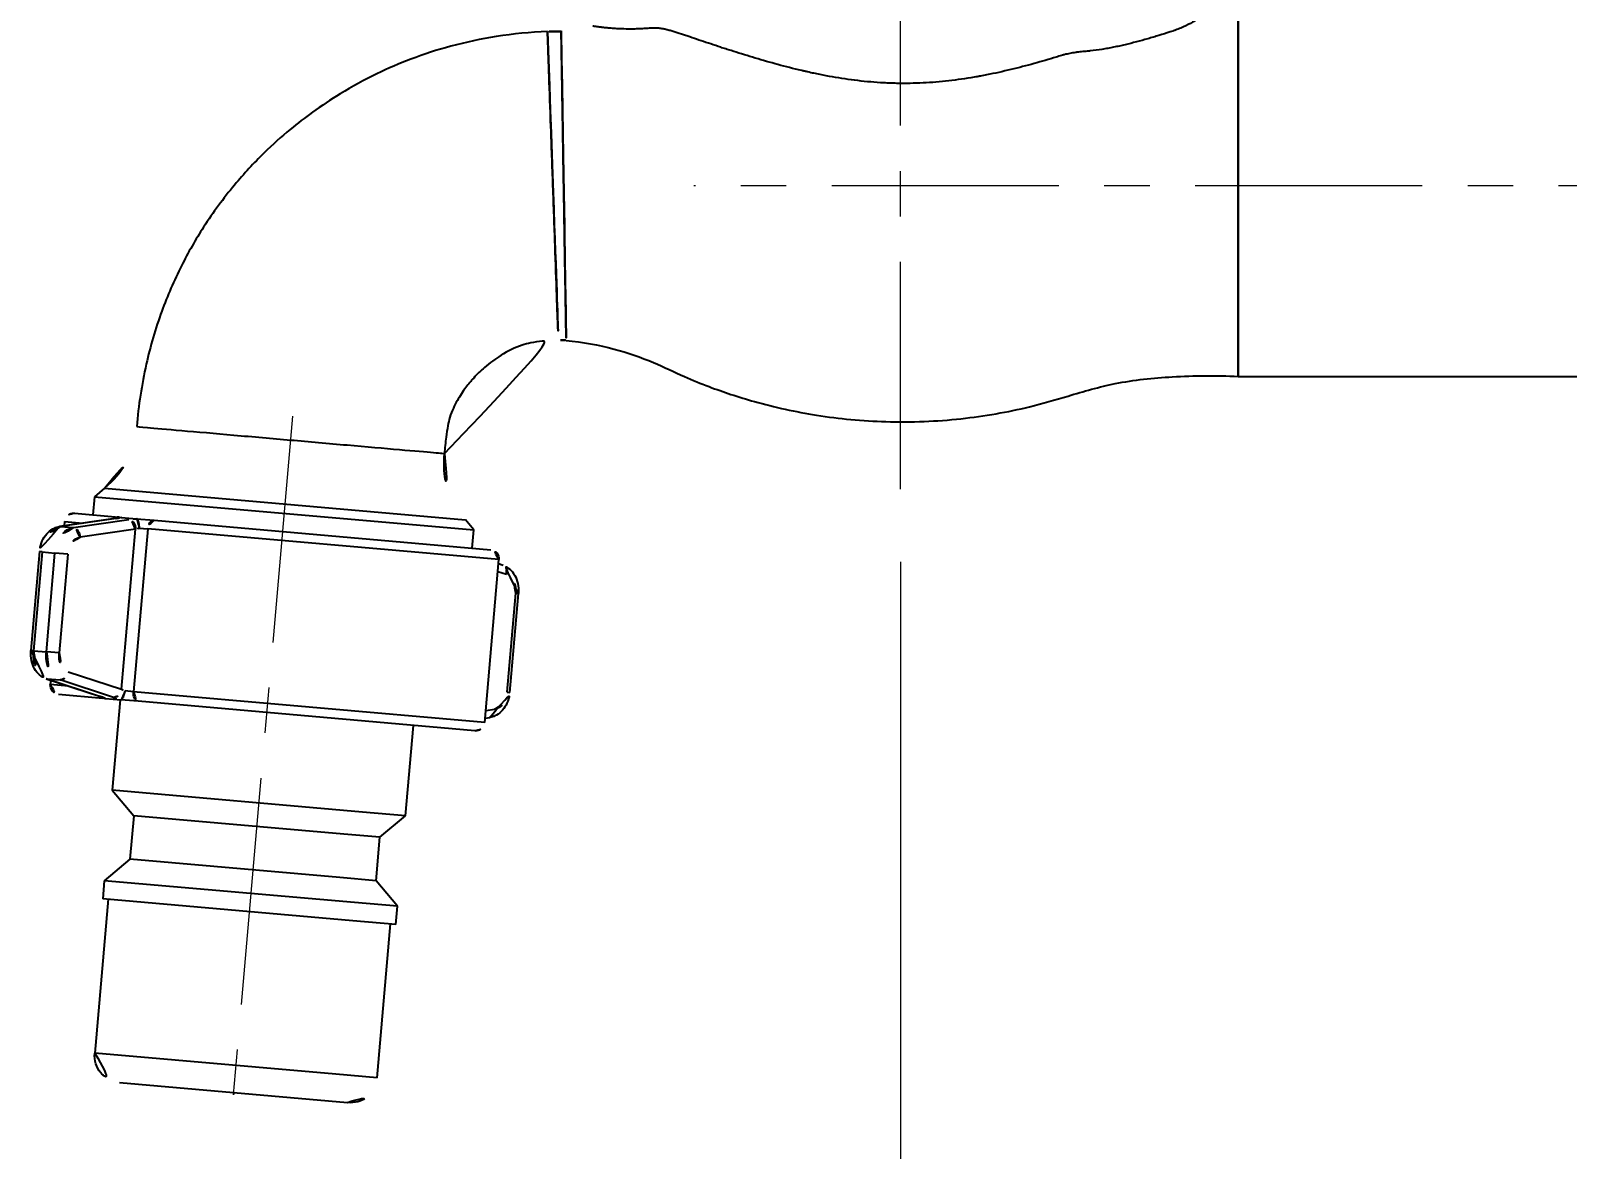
# Model space of a CAD drawing. Extents: x 16296677672 to 16296678106, y -37409616503 to -37409616185.
# Drawn here: x 16296677875.4 to 16296677960, y -37409616433.9 to -37409616372.3 of the extents above; entities that cross this region are included whole.
import ezdxf

# ---------------------------------------------------------------- set-up
doc = ezdxf.new("R2010")
doc.units = 0
doc.header["$LTSCALE"] = 10
doc.header["$MEASUREMENT"] = 0
doc.header["$PDMODE"] = 3
doc.header["$PDSIZE"] = -10
doc.linetypes.add('CENTER', pattern=[2, 1.25, -0.25, 0.25, -0.25])
doc.layers.get('0').update_dxf_attribs({"linetype": 'CONTINUOUS'})
doc.layers.get('DEFPOINTS').update_dxf_attribs({"linetype": 'CONTINUOUS'})
doc.layers.add('DWG', color=7, linetype='CONTINUOUS')
doc.layers.add('중심선', color=1, linetype='CENTER', lineweight=18)
doc.styles.add('Daelim Dimension', font='')
doc.styles.get('Daelim Dimension').set_extended_font_data('나눔고딕')
doc.dimstyles.new('DEFAULT', dxfattribs={"dimscale": 2, "dimtxt": 2, "dimasz": 2, "dimexe": 0, "dimexo": 2, "dimgap": 1, "dimtad": 1, "dimdec": 1, "dimzin": 9, "dimdsep": 46, "dimtxsty": 'Daelim Dimension', "dimcen": 0.5, "dimclrd": 252, "dimclre": 252, "dimclrt": 3, "dimadec": 1, "dimazin": 0, "dimtfac": 1, "dimtdec": 1, "dimtix": 1, "dimtmove": 0, "dimatfit": 3, "dimfxl": 1, "dimtolj": 1, "dimtzin": 1, "dimlwd": 9, "dimlwe": 9, "dimarcsym": 0})

# ---------------------------------------------------------------- blocks, each defined once
blk = doc.blocks.new('*D52')
at = {"color": 5, "lineweight": 9, "ltscale": 0.5, "transparency": 16777216}
for p, q in [((16296677923.3118, -37409616401.55956), (16296677923.3118, -37409616451.01054)), ((16296677886.60791, -37409616434.78062), (16296677886.60791, -37409616451.01054)), ((16296677890.60791, -37409616451.01054), (16296677919.3118, -37409616451.01054))]:
    blk.add_line(p, q, dxfattribs=at)
at = {"color": 5, "ltscale": 0.5, "transparency": 16777216}
for points in [[(16296677890.60791, -37409616450.34388), (16296677890.60791, -37409616451.67721), (16296677886.60791, -37409616451.01054)], [(16296677919.3118, -37409616450.34388), (16296677919.3118, -37409616451.67721), (16296677923.3118, -37409616451.01054)]]:
    blk.add_solid(points, dxfattribs=at)
at = {"layer": 'DEFPOINTS', "color": 0, "ltscale": 0.5, "transparency": 16777216}
for p in [(16296677923.3118, -37409616397.55956), (16296677886.60791, -37409616430.78062), (16296677923.3118, -37409616451.01054)]:
    blk.add_point(p, dxfattribs=at)
at = {"color": 7, "ltscale": 0.5, "transparency": 16777216, "insert": (16296677904.95985, -37409616446.83028), "char_height": 4, "attachment_point": 5, "style": 'Daelim Dimension'}
blk.add_mtext('\\A1;37', dxfattribs=at)
blk = doc.blocks.new('*D53')
at = {"color": 5, "lineweight": 9, "ltscale": 0.5, "transparency": 16777216}
for p, q in [((16296677987.902691, -37409616393.866127), (16296677987.902691, -37409616451.010536)), ((16296677923.3118, -37409616401.559563), (16296677923.3118, -37409616451.010536)), ((16296677927.3118, -37409616451.010536), (16296677983.902691, -37409616451.010536))]:
    blk.add_line(p, q, dxfattribs=at)
at = {"color": 5, "ltscale": 0.5, "transparency": 16777216}
for points in [[(16296677927.3118, -37409616450.34388), (16296677927.3118, -37409616451.677208), (16296677923.3118, -37409616451.010536)], [(16296677983.902691, -37409616450.34388), (16296677983.902691, -37409616451.677208), (16296677987.902691, -37409616451.010536)]]:
    blk.add_solid(points, dxfattribs=at)
at = {"layer": 'DEFPOINTS', "color": 0, "ltscale": 0.5, "transparency": 16777216}
for p in [(16296677987.902691, -37409616389.866127), (16296677923.3118, -37409616397.559563), (16296677987.902691, -37409616451.010536)]:
    blk.add_point(p, dxfattribs=at)
at = {"color": 7, "ltscale": 0.5, "transparency": 16777216, "insert": (16296677955.60725, -37409616446.833153), "char_height": 4, "attachment_point": 5, "style": 'Daelim Dimension'}
blk.add_mtext('\\A1;65', dxfattribs=at)
blk = doc.blocks.new('*D57')
at = {"color": 5, "lineweight": 9, "ltscale": 0.5, "transparency": 16777216}
for p, q in [((16296677886.608, -37409616434.881), (16296677886.609, -37409616451.084)), ((16296677886.157, -37409616435.938), (16296677884.838, -37409616451.007))]:
    blk.add_line(p, q, dxfattribs=at)
blk.add_arc((16296677886.608, -37409616430.781), 20.303, 264.99999, 270.00389, dxfattribs=at)
at = {"layer": 'DEFPOINTS', "color": 0, "ltscale": 0.5, "transparency": 16777216}
for p in [(16296677889.865, -37409616393.549), (16296677886.608, -37409616430.781), (16296677886.608, -37409616430.881), (16296677886.505, -37409616431.953), (16296677886.018, -37409616451.075)]:
    blk.add_point(p, dxfattribs=at)
at = {"color": 7, "ltscale": 0.5, "transparency": 16777216, "insert": (16296677880.352, -37409616445.538), "char_height": 4, "attachment_point": 5, "rotation": 337.02719, "style": 'Daelim Dimension'}
blk.add_mtext('\\A1;5.0°', dxfattribs=at)
blk = doc.blocks.new('_None')

msp = doc.modelspace()

# ---------------------------------------------------------------- linework, layer by layer
at = {"ltscale": 0.5}
for p, q in [((16296677880.33189, -37409616430.231537), (16296677892.88394, -37409616431.329697)), ((16296677886.60791, -37409616430.780617), (16296677886.60791, -37409616430.880623))]:
    msp.add_line(p, q, dxfattribs=at)
at = {"layer": 'DWG', "color": 0}
for p, q in [((16296677941.902691, -37409616391.366127), (16296677986.402691, -37409616391.366127)), ((16296677879.5156, -37409616397.516747), (16296677878.959801, -37409616397.983124)), ((16296677879.5156, -37409616397.516747), (16296677899.36869, -37409616399.25367)), ((16296677878.959801, -37409616397.983124), (16296677878.87211, -37409616398.985413)), ((16296677878.959801, -37409616397.983124), (16296677899.83506, -37409616399.809464)), ((16296677880.093981, -37409616399.181152), (16296677877.03508, -37409616399.625366)), ((16296677880.150921, -37409616399.179581), (16296677877.09201, -37409616399.623787)), ((16296677877.311831, -37409616399.350807), (16296677877.291059, -37409616399.588257)), ((16296677877.311831, -37409616399.350807), (16296677878.318859, -37409616399.438911)), ((16296677877.796431, -37409616399.685417), (16296677880.85533, -37409616399.241203)), ((16296677877.8535, -37409616398.896294), (16296677880.295401, -37409616399.109917)), ((16296677880.295401, -37409616399.109917), (16296677880.44272, -37409616399.122818)), ((16296677880.44272, -37409616399.122818), (16296677881.270781, -37409616399.195259)), ((16296677881.270781, -37409616399.195259), (16296677882.23959, -37409616399.280022)), ((16296677882.23959, -37409616399.280022), (16296677900.76598, -37409616400.900871)), ((16296677899.83506, -37409616399.809464), (16296677899.36869, -37409616399.25367)), ((16296677877.09201, -37409616399.623787), (16296677877.796431, -37409616399.685417)), ((16296677881.22246, -37409616399.76841), (16296677878.163561, -37409616400.212624)), ((16296677880.45116, -37409616408.584381), (16296677881.22246, -37409616399.76841)), ((16296677881.888611, -37409616399.751228), (16296677881.10421, -37409616408.71698)), ((16296677881.425739, -37409616399.710732), (16296677881.888611, -37409616399.751228)), ((16296677901.220501, -37409616401.442543), (16296677881.888611, -37409616399.751228)), ((16296677899.74737, -37409616400.81176), (16296677899.83506, -37409616399.809464)), ((16296677875.93425, -37409616401.007736), (16296677875.4585, -37409616406.445587)), ((16296677876.080139, -37409616401.0205), (16296677875.604389, -37409616406.458351)), ((16296677876.080139, -37409616401.0205), (16296677875.93425, -37409616401.007736)), ((16296677876.080139, -37409616401.0205), (16296677876.784559, -37409616401.08213)), ((16296677876.308809, -37409616406.519981), (16296677876.784559, -37409616401.08213)), ((16296677877.488979, -37409616401.143761), (16296677876.784559, -37409616401.08213)), ((16296677877.488979, -37409616401.143761), (16296677877.013229, -37409616406.581596)), ((16296677900.4361, -37409616410.408287), (16296677901.220501, -37409616401.442543)), ((16296677901.44537, -37409616401.760986), (16296677901.19973, -37409616401.679916)), ((16296677901.6409, -37409616402.266617), (16296677901.16221, -37409616402.108658)), ((16296677901.667789, -37409616408.738602), (16296677902.143539, -37409616403.300758)), ((16296677901.813669, -37409616408.751373), (16296677902.289419, -37409616403.313522)), ((16296677902.143539, -37409616403.300758), (16296677902.289419, -37409616403.313522)), ((16296677875.604389, -37409616406.458351), (16296677875.4585, -37409616406.445587)), ((16296677875.604389, -37409616406.458351), (16296677876.308809, -37409616406.519981)), ((16296677877.013229, -37409616406.581596), (16296677876.308809, -37409616406.519981)), ((16296677877.515869, -37409616407.615753), (16296677880.45116, -37409616408.584381)), ((16296677876.302561, -37409616407.998123), (16296677879.23785, -37409616408.966751)), ((16296677876.358351, -37409616408.00956), (16296677879.29365, -37409616408.978188)), ((16296677876.358351, -37409616408.00956), (16296677877.062771, -37409616408.071182)), ((16296677876.548201, -37409616408.079109), (16296677876.52743, -37409616408.316559)), ((16296677877.53446, -37409616408.404663), (16296677876.52743, -37409616408.316559)), ((16296677879.99806, -37409616409.039818), (16296677877.062771, -37409616408.071182)), ((16296677881.10421, -37409616408.71698), (16296677880.64134, -37409616408.676483)), ((16296677900.4361, -37409616410.408287), (16296677881.10421, -37409616408.71698)), ((16296677876.981951, -37409616408.858238), (16296677879.423849, -37409616409.071877)), ((16296677879.571171, -37409616409.084763), (16296677879.423849, -37409616409.071877)), ((16296677879.571159, -37409616409.084763), (16296677880.399229, -37409616409.157211)), ((16296677880.369011, -37409616409.154556), (16296677879.933229, -37409616414.135536)), ((16296677881.368031, -37409616409.241966), (16296677880.399229, -37409616409.157211)), ((16296677899.894421, -37409616410.862823), (16296677881.368031, -37409616409.241966)), ((16296677901.667789, -37409616408.738602), (16296677901.813669, -37409616408.751373)), ((16296677900.45686, -37409616410.170914), (16296677900.712851, -37409616410.133743)), ((16296677900.49437, -37409616409.742188), (16296677900.99321, -37409616409.669746)), ((16296677896.071581, -37409616415.547462), (16296677896.50736, -37409616410.56649)), ((16296677879.933229, -37409616414.135536), (16296677881.114981, -37409616415.543892)), ((16296677893.708179, -37409616415.340691), (16296677879.933229, -37409616414.135536)), ((16296677896.071581, -37409616415.547462), (16296677893.708179, -37409616415.340691)), ((16296677881.114981, -37409616415.543892), (16296677880.905809, -37409616417.934761)), ((16296677892.679131, -37409616416.555634), (16296677881.114981, -37409616415.543892)), ((16296677894.663231, -37409616416.72921), (16296677896.071581, -37409616415.547462)), ((16296677894.663231, -37409616416.72921), (16296677892.679131, -37409616416.555634)), ((16296677894.45406, -37409616419.120079), (16296677894.663231, -37409616416.72921)), ((16296677880.905809, -37409616417.934761), (16296677879.49745, -37409616419.116508)), ((16296677892.469959, -37409616418.946503), (16296677880.905809, -37409616417.934761)), ((16296677879.49745, -37409616419.116508), (16296677879.410299, -37409616420.112709)), ((16296677893.2724, -37409616420.321663), (16296677879.49745, -37409616419.116508)), ((16296677894.45406, -37409616419.120079), (16296677892.469959, -37409616418.946503)), ((16296677895.635811, -37409616420.528427), (16296677894.45406, -37409616419.120079)), ((16296677879.70915, -37409616420.138847), (16296677878.96833, -37409616428.606506)), ((16296677893.18524, -37409616421.317863), (16296677879.410299, -37409616420.112709)), ((16296677895.635811, -37409616420.528427), (16296677893.2724, -37409616420.321663)), ((16296677895.548651, -37409616421.524628), (16296677895.635811, -37409616420.528427)), ((16296677895.548651, -37409616421.524628), (16296677893.18524, -37409616421.317863)), ((16296677894.50897, -37409616429.966141), (16296677895.24979, -37409616421.498482)), ((16296677892.233089, -37409616429.767021), (16296677878.96833, -37409616428.606506)), ((16296677894.50897, -37409616429.966141), (16296677892.233089, -37409616429.767021))]:
    msp.add_line(p, q, dxfattribs=at)
for centre, radius, start, end in [((16296677876.301661, -37409616393.686531), 5, 310.00000781, 354.99327109), ((16296677903.198919, -37409616396.039726), 5, 174.99327109, 219.99984038), ((16296677877.809931, -37409616399.394386), 0.5, 84.99995962, 174.99986027), ((16296677900.722401, -37409616401.398972), 0.5, 354.99986027, 84.99995962), ((16296677877.02552, -37409616408.360138), 0.5, 174.99986027, 264.99995962), ((16296677899.938, -37409616410.364723), 0.5, 264.99995962, 354.99986027), ((16296677880.46262, -37409616428.737244), 1.5, 174.99986027, 264.99995962), ((16296677893.014681, -37409616429.835403), 1.5, 264.99995962, 354.99986027)]:
    msp.add_arc(centre, radius, start, end, dxfattribs=at)
for centre, major_axis, ratio, start_param, end_param in [((16296677880.165831, -37409616399.675957), (-0.071856, 0.49481), 0.697485832, 6.120243829, 6.2831893), ((16296677880.25182, -37409616399.608017), (-0.043578, -0.498097), 0.786849965, 3.141592654, 3.777593125), ((16296677879.446501, -37409616399.11795), (1.006512, 0.031874), 0.116214625, 5.483901825, 5.988688058), ((16296677880.870251, -37409616399.737587), (-0.071856, 0.49481), 0.697485832, 4.549447502, 6.120243829), ((16296677881.55975, -37409616399.302834), (1.006512, 0.031874), 0.116214625, 1.837522939, 2.342309172), ((16296677882.196011, -37409616399.778122), (0.043578, 0.498097), 0.617144337, 0, 1.570796327), ((16296677877.13677, -37409616401.112953), (0.130734, 1.494292), 0.707106781, 0.165148677, 1.570796327), ((16296677877.841181, -37409616401.174583), (-0.130734, -1.494292), 0.707106781, 3.306741331, 4.71238898), ((16296677877.10693, -37409616400.120171), (-0.071856, 0.49481), 0.697485832, 6.120243829, 6.2831893), ((16296677878.19339, -37409616401.205391), (0.087156, 0.996195), 0.707106781, 0.165148677, 1.570796327), ((16296677877.81135, -37409616400.181801), (-0.071856, 0.49481), 0.697485832, 4.549447502, 6.120243829), ((16296677881.574671, -37409616399.799217), (0.508159, 0.080204), 0.222647858, 1.832918915, 2.30086588), ((16296677901.288691, -37409616402.235802), (-0.156687, -0.474815), 0.697485832, 1.733737805, 3.141588939), ((16296677901.439119, -37409616403.239128), (0.087156, 0.996195), 0.707106781, 4.71238898, 6.11803663), ((16296677876.66102, -37409616406.550797), (0.130734, 1.494292), 0.707106781, 1.570796327, 2.976443976), ((16296677877.365431, -37409616406.612419), (-0.130734, -1.494292), 0.707106781, 4.71238898, 6.11803663), ((16296677877.71764, -37409616406.643227), (0.087156, 0.996195), 0.707106781, 1.570796327, 2.976443976), ((16296677876.45924, -37409616407.5233), (-0.156687, -0.474815), 0.697485832, 6.283181314, 6.446126786), ((16296677877.16366, -37409616407.58493), (-0.156687, -0.474815), 0.697485832, 0.162941479, 1.733737805), ((16296677880.80337, -37409616408.615196), (-0.486511, 0.167227), 0.222647858, 0.840726774, 1.308673739), ((16296677881.41161, -37409616408.743874), (0.043578, 0.498097), 0.617144337, 1.570796327, 3.141592654), ((16296677879.467421, -37409616408.573776), (-0.043578, -0.498097), 0.786849965, 5.647184836, 6.283185307), ((16296677879.394541, -37409616408.491943), (-0.156687, -0.474815), 0.697485832, 6.283181314, 6.446126786), ((16296677878.58923, -37409616408.916557), (-0.985686, 0.206169), 0.116214625, 3.436089903, 3.940876135), ((16296677880.098949, -37409616408.553574), (-0.156687, -0.474815), 0.697485832, 0.162941479, 1.733737805), ((16296677880.70248, -37409616409.101448), (-0.985686, 0.206169), 0.116214625, 0.799283482, 1.304069714), ((16296677900.963369, -37409616408.676971), (0.087156, 0.996195), 0.707106781, 3.306741331, 4.71238898), ((16296677900.641001, -37409616409.638931), (-0.071856, 0.49481), 0.697485832, 3.141596368, 4.549447502)]:
    msp.add_ellipse(centre, major_axis=major_axis, ratio=ratio, start_param=start_param, end_param=end_param, dxfattribs=at)
for points, knots in [([(16296677941.900221, -37409616370.366127), (16296677941.900221, -37409616370.366127), (16296677941.886921, -37409616370.374184), (16296677941.846161, -37409616370.398689), (16296677941.829109, -37409616370.408928), (16296677941.803471, -37409616370.424347), (16296677941.79812, -37409616370.427567), (16296677941.787029, -37409616370.434242), (16296677941.769791, -37409616370.444618), (16296677941.725439, -37409616370.471329), (16296677941.68062, -37409616370.49839), (16296677941.61529, -37409616370.537941), (16296677941.57987, -37409616370.559464), (16296677941.465281, -37409616370.628922), (16296677941.37789, -37409616370.681793), (16296677941.255541, -37409616370.75547), (16296677941.230391, -37409616370.770599), (16296677941.179079, -37409616370.801437), (16296677941.100479, -37409616370.848618), (16296677940.961639, -37409616370.931679), (16296677940.84263, -37409616371.002502), (16296677940.719851, -37409616371.075371), (16296677940.656481, -37409616371.112808), (16296677940.46199, -37409616371.228203), (16296677940.326349, -37409616371.309174), (16296677940.11467, -37409616371.435806), (16296677940.04274, -37409616371.478897), (16296677939.89621, -37409616371.566673), (16296677939.82159, -37409616371.611366), (16296677939.669861, -37409616371.702232), (16296677939.5931, -37409616371.748177), (16296677939.43784, -37409616371.840958), (16296677939.35791, -37409616371.886902), (16296677939.11072, -37409616372.022163), (16296677938.93609, -37409616372.109032), (16296677938.65666, -37409616372.228279), (16296677938.560591, -37409616372.266167), (16296677938.43647, -37409616372.310379), (16296677938.398939, -37409616372.32341), (16296677938.360941, -37409616372.336052), (16296677938.335501, -37409616372.344398), (16296677938.32271, -37409616372.348511), (16296677938.25881, -37409616372.369087), (16296677938.00318, -37409616372.451042), (16296677937.74741, -37409616372.531174), (16296677937.44021, -37409616372.62574), (16296677937.337761, -37409616372.657013), (16296677937.18405, -37409616372.703506), (16296677937.13283, -37409616372.718971), (16296677937.03023, -37409616372.74958), (16296677936.773371, -37409616372.825363), (16296677936.3078, -37409616372.954643), (16296677935.889681, -37409616373.058456), (16296677935.574579, -37409616373.13176), (16296677935.469299, -37409616373.155434), (16296677935.25824, -37409616373.201157), (16296677935.152479, -37409616373.223267), (16296677934.993601, -37409616373.255333), (16296677934.94059, -37409616373.265831), (16296677934.83448, -37409616373.286438), (16296677934.781401, -37409616373.296593), (16296677934.62183, -37409616373.326088), (16296677934.514999, -37409616373.34449), (16296677934.19322, -37409616373.395653), (16296677933.976999, -37409616373.424347), (16296677933.732161, -37409616373.450043), (16296677933.704941, -37409616373.452797), (16296677933.65044, -37409616373.458153), (16296677933.62315, -37409616373.460678), (16296677933.54141, -37409616373.468384), (16296677933.48716, -37409616373.473747), (16296677933.325001, -37409616373.490433), (16296677933.217699, -37409616373.502327), (16296677933.084311, -37409616373.518013), (16296677933.05765, -37409616373.521149), (16296677933.00449, -37409616373.527672), (16296677932.925039, -37409616373.537949), (16296677932.846451, -37409616373.549713), (16296677932.69031, -37409616373.575203), (16296677932.587589, -37409616373.594833), (16296677932.43524, -37409616373.628357), (16296677932.384939, -37409616373.640587), (16296677932.31016, -37409616373.660599), (16296677932.27294, -37409616373.671013), (16296677932.235941, -37409616373.681999), (16296677932.21133, -37409616373.689468), (16296677932.19906, -37409616373.693283), (16296677932.08843, -37409616373.727432), (16296677931.79174, -37409616373.818314), (16296677931.490009, -37409616373.908272), (16296677930.87977, -37409616374.086082), (16296677930.46389, -37409616374.201714), (16296677929.613729, -37409616374.422997), (16296677929.17947, -37409616374.528732), (16296677928.513241, -37409616374.675873), (16296677928.288691, -37409616374.722992), (16296677927.94796, -37409616374.790253), (16296677927.833731, -37409616374.812088), (16296677927.661381, -37409616374.843918), (16296677927.603729, -37409616374.854378), (16296677927.488251, -37409616374.874947), (16296677926.96814, -37409616374.965858), (16296677926.444151, -37409616375.041496), (16296677925.506241, -37409616375.14772), (16296677925.03409, -37409616375.186684), (16296677924.08312, -37409616375.233124), (16296677923.6043, -37409616375.240601), (16296677923.0014, -37409616375.229233), (16296677922.88061, -37409616375.225922), (16296677922.69908, -37409616375.219414), (16296677922.63855, -37409616375.21698), (16296677922.51778, -37409616375.211617), (16296677922.216339, -37409616375.196983), (16296677921.917271, -37409616375.17614), (16296677921.20392, -37409616375.11496), (16296677920.73419, -37409616375.059258), (16296677919.80554, -37409616374.922577), (16296677919.346609, -37409616374.841637), (16296677918.66576, -37409616374.70504), (16296677918.440069, -37409616374.656967), (16296677918.159479, -37409616374.594131), (16296677918.103451, -37409616374.581429), (16296677917.99152, -37409616374.555763), (16296677917.9356, -37409616374.542778), (16296677917.768379, -37409616374.50354), (16296677917.657579, -37409616374.476967), (16296677917.106871, -37409616374.342209), (16296677916.6768, -37409616374.228477), (16296677915.836029, -37409616373.99427), (16296677915.425449, -37409616373.873581), (16296677914.62311, -37409616373.629356), (16296677914.231359, -37409616373.505814), (16296677913.80126, -37409616373.367447), (16296677913.75359, -37409616373.352089), (16296677913.658739, -37409616373.321426), (16296677913.611549, -37409616373.306137), (16296677913.47065, -37409616373.260368), (16296677913.191629, -37409616373.169296), (16296677912.920919, -37409616373.079849), (16296677912.56739, -37409616372.962486), (16296677912.39456, -37409616372.904533), (16296677912.05694, -37409616372.790337), (16296677911.89213, -37409616372.734169), (16296677911.650961, -37409616372.651756), (16296677911.571581, -37409616372.624619), (16296677911.45406, -37409616372.584389), (16296677911.415159, -37409616372.571037), (16296677911.33757, -37409616372.544884), (16296677911.14426, -37409616372.48056), (16296677910.95426, -37409616372.421722), (16296677910.729271, -37409616372.356262), (16296677910.654779, -37409616372.335297), (16296677910.5438, -37409616372.305107), (16296677910.488501, -37409616372.290321), (16296677910.433491, -37409616372.276001), (16296677910.396879, -37409616372.266563), (16296677910.378651, -37409616372.261841), (16296677910.28709, -37409616372.23909), (16296677910.21171, -37409616372.224327), (16296677910.093861, -37409616372.208122), (16296677910.05378, -37409616372.203712), (16296677909.9716, -37409616372.197083), (16296677909.92952, -37409616372.194862), (16296677909.87532, -37409616372.193642), (16296677909.864401, -37409616372.193466), (16296677909.8424, -37409616372.193314), (16296677909.831289, -37409616372.193321), (16296677909.79788, -37409616372.193443), (16296677909.775499, -37409616372.193619), (16296677909.70809, -37409616372.194473), (16296677909.662769, -37409616372.195473), (16296677909.525499, -37409616372.199722), (16296677909.432249, -37409616372.204277), (16296677909.324671, -37409616372.211487), (16296677909.312679, -37409616372.212334), (16296677909.28862, -37409616372.21405), (16296677909.276541, -37409616372.214951), (16296677909.240379, -37409616372.217537), (16296677909.16818, -37409616372.222488), (16296677909.000731, -37409616372.232277), (16296677908.764601, -37409616372.241547), (16296677908.579519, -37409616372.244423), (16296677908.396681, -37409616372.24527), (16296677908.306379, -37409616372.244667), (16296677908.0397, -37409616372.240013), (16296677907.86738, -37409616372.233124), (16296677907.62001, -37409616372.218826), (16296677907.53941, -37409616372.213417), (16296677907.421801, -37409616372.204536), (16296677907.383169, -37409616372.201447), (16296677907.30747, -37409616372.195099), (16296677907.270361, -37409616372.191833), (16296677907.161369, -37409616372.181824), (16296677907.09186, -37409616372.174873), (16296677906.96003, -37409616372.160828), (16296677906.897619, -37409616372.15377), (16296677906.809959, -37409616372.143501), (16296677906.78174, -37409616372.140129), (16296677906.741051, -37409616372.135193), (16296677906.727751, -37409616372.133553), (16296677906.701811, -37409616372.130341), (16296677906.638599, -37409616372.122459), (16296677906.583839, -37409616372.115341), (16296677906.5082, -37409616372.105339), (16296677906.47637, -37409616372.101028), (16296677906.42602, -37409616372.094147), (16296677906.407511, -37409616372.091583), (16296677906.393681, -37409616372.089653), (16296677906.39138, -37409616372.089333), (16296677906.387751, -37409616372.088821), (16296677906.386419, -37409616372.088638), (16296677906.384859, -37409616372.088417), (16296677906.384501, -37409616372.088364), (16296677906.384489, -37409616372.088364)], [0, 0, 0, 0, 0.01553843, 0.01553843, 0.023307645, 0.023307645, 0.025249948, 0.025249948, 0.027192252, 0.031076859, 0.038846074, 0.038846074, 0.046615289, 0.046615289, 0.062153719, 0.062153719, 0.066038326, 0.066038326, 0.069922934, 0.077692149, 0.085461364, 0.085461364, 0.093230578, 0.093230578, 0.108769008, 0.108769008, 0.116538223, 0.116538223, 0.124307438, 0.124307438, 0.132076653, 0.132076653, 0.139845868, 0.139845868, 0.155384297, 0.155384297, 0.163153512, 0.163153512, 0.165095816, 0.166066968, 0.166066968, 0.16703812, 0.16703812, 0.170922727, 0.186461157, 0.186461157, 0.194230372, 0.194230372, 0.198114979, 0.198114979, 0.201999587, 0.217538016, 0.233076446, 0.233076446, 0.240845661, 0.240845661, 0.248614876, 0.248614876, 0.252499483, 0.252499483, 0.256384091, 0.256384091, 0.264153305, 0.264153305, 0.279691735, 0.279691735, 0.281634039, 0.281634039, 0.283576343, 0.283576343, 0.28746095, 0.28746095, 0.295230165, 0.295230165, 0.297172469, 0.297172469, 0.299114772, 0.30299938, 0.30299938, 0.310768595, 0.310768595, 0.314653202, 0.314653202, 0.316595506, 0.317566658, 0.317566658, 0.318537809, 0.318537809, 0.326307024, 0.341845454, 0.341845454, 0.372922314, 0.372922314, 0.403999173, 0.403999173, 0.419537603, 0.419537603, 0.427306818, 0.427306818, 0.431191425, 0.431191425, 0.435076032, 0.466152892, 0.466152892, 0.497229751, 0.497229751, 0.528306611, 0.528306611, 0.536075826, 0.536075826, 0.539960433, 0.539960433, 0.543845041, 0.55938347, 0.55938347, 0.59046033, 0.59046033, 0.621537189, 0.621537189, 0.637075619, 0.637075619, 0.640960226, 0.640960226, 0.644844834, 0.644844834, 0.652614049, 0.652614049, 0.683690908, 0.683690908, 0.714767768, 0.714767768, 0.745844627, 0.745844627, 0.749729235, 0.749729235, 0.753613842, 0.753613842, 0.761383057, 0.776921487, 0.776921487, 0.792459916, 0.792459916, 0.807998346, 0.807998346, 0.815767561, 0.815767561, 0.819652168, 0.819652168, 0.823536776, 0.839075205, 0.839075205, 0.84684442, 0.84684442, 0.850729028, 0.852671331, 0.852671331, 0.854613635, 0.854613635, 0.86238285, 0.86238285, 0.866267457, 0.866267457, 0.870152065, 0.870152065, 0.871123217, 0.871123217, 0.872094369, 0.872094369, 0.874036672, 0.874036672, 0.87792128, 0.87792128, 0.885690495, 0.885690495, 0.886661647, 0.886661647, 0.887632798, 0.887632798, 0.889575102, 0.89345971, 0.901228924, 0.908998139, 0.908998139, 0.916767354, 0.916767354, 0.932305784, 0.932305784, 0.940074999, 0.940074999, 0.943959606, 0.943959606, 0.947844214, 0.947844214, 0.955613428, 0.955613428, 0.963382643, 0.963382643, 0.967267251, 0.967267251, 0.969209554, 0.969209554, 0.971151858, 0.978921073, 0.978921073, 0.986690288, 0.986690288, 0.994459503, 0.994459503, 0.996401806, 0.996401806, 0.99834411, 0.99834411, 1, 1, 1, 1]), ([(16296677941.902691, -37409616391.366127), (16296677941.902691, -37409616391.365997), (16296677941.902691, -37409616391.253609), (16296677941.902691, -37409616390.79274), (16296677941.902691, -37409616390.207603), (16296677941.902691, -37409616389.486603), (16296677941.902691, -37409616388.57428), (16296677941.902691, -37409616387.495613), (16296677941.902691, -37409616386.328041), (16296677941.902691, -37409616385.060066), (16296677941.902691, -37409616383.757683), (16296677941.902691, -37409616382.454582), (16296677941.902691, -37409616380.866127), (16296677941.902691, -37409616378.959991), (16296677941.902691, -37409616376.989182), (16296677941.902691, -37409616375.087227), (16296677941.902691, -37409616373.669594), (16296677941.902691, -37409616372.70182), (16296677941.902691, -37409616371.853271), (16296677941.902691, -37409616371.196037), (16296677941.902691, -37409616370.755096), (16296677941.902691, -37409616370.450401), (16296677941.902691, -37409616370.366142), (16296677941.902691, -37409616370.366127)], [0, 0, 0, 0, 0.06243867, 0.124943274, 0.156195576, 0.187447878, 0.249952482, 0.281204784, 0.312457086, 0.37496169, 0.406213991, 0.437466293, 0.499970897, 0.562475501, 0.624980105, 0.687484709, 0.749989313, 0.781241615, 0.812493917, 0.87499852, 0.906250822, 0.937503124, 1, 1, 1, 1]), ([(16296677904.64431, -37409616372.342033), (16296677904.64431, -37409616372.342041), (16296677904.64566, -37409616372.42543), (16296677904.650061, -37409616372.696716), (16296677904.656151, -37409616373.072578), (16296677904.664721, -37409616373.601822), (16296677904.675489, -37409616374.266777), (16296677904.68763, -37409616375.016388), (16296677904.7052, -37409616376.10067), (16296677904.729219, -37409616377.583412), (16296677904.755301, -37409616379.193497), (16296677904.78241, -37409616380.867416), (16296677904.80501, -37409616382.262367), (16296677904.822559, -37409616383.346336), (16296677904.839609, -37409616384.398552), (16296677904.855619, -37409616385.387009), (16296677904.870159, -37409616386.28463), (16296677904.883579, -37409616387.112793), (16296677904.895081, -37409616387.822937), (16296677904.90439, -37409616388.397369), (16296677904.91213, -37409616388.875481), (16296677904.918711, -37409616389.281357), (16296677904.920509, -37409616389.392563), (16296677904.920509, -37409616389.39257)], [0, 0, 0, 0, 0.0625, 0.09375, 0.125, 0.1875, 0.21875, 0.25, 0.3125, 0.375, 0.4375, 0.5, 0.5625, 0.59375, 0.625, 0.6875, 0.71875, 0.75, 0.8125, 0.84375, 0.875, 0.9375, 1, 1, 1, 1]), ([(16296677903.892441, -37409616372.384216), (16296677902.944229, -37409616372.418419), (16296677901.15473, -37409616372.590118), (16296677898.63748, -37409616373.127937), (16296677896.44479, -37409616373.838867), (16296677894.408701, -37409616374.715378), (16296677892.599409, -37409616375.70211), (16296677891.022039, -37409616376.750816), (16296677889.62015, -37409616377.834717), (16296677888.16003, -37409616379.147614), (16296677886.527439, -37409616380.917267), (16296677884.998619, -37409616382.998894), (16296677883.66193, -37409616385.330208), (16296677882.567341, -37409616387.849716), (16296677881.70789, -37409616390.818657), (16296677881.378189, -37409616392.961327), (16296677881.282631, -37409616394.122307)], [0, 0, 0, 0, 0.082511918, 0.157310004, 0.224383485, 0.283733079, 0.350848396, 0.404239599, 0.449155189, 0.505652101, 0.575690769, 0.659269099, 0.73084876, 0.810199473, 0.89888633, 1, 1, 1, 1]), ([(16296677903.892429, -37409616372.384087), (16296677903.892429, -37409616372.384079), (16296677903.90803, -37409616372.827019), (16296677903.974541, -37409616374.715538), (16296677904.07415, -37409616377.543922), (16296677904.191601, -37409616380.878952), (16296677904.30905, -37409616384.213997), (16296677904.408661, -37409616387.042374), (16296677904.475149, -37409616388.930542), (16296677904.490749, -37409616389.373581), (16296677904.490761, -37409616389.373802)], [0, 0, 0, 0, 0.125007916, 0.250015832, 0.375023748, 0.500031664, 0.62503958, 0.750047496, 0.875055412, 1, 1, 1, 1]), ([(16296677898.217939, -37409616395.603951), (16296677898.240179, -37409616395.304268), (16296677898.29545, -37409616394.793556), (16296677898.39183, -37409616394.128342), (16296677898.514601, -37409616393.588303), (16296677898.68865, -37409616393.119308), (16296677898.98345, -37409616392.565781), (16296677899.35388, -37409616392.008797), (16296677899.85607, -37409616391.400848), (16296677900.486851, -37409616390.785294), (16296677901.366751, -37409616390.148453), (16296677902.236231, -37409616389.696243), (16296677903.017099, -37409616389.49485), (16296677903.686359, -37409616389.41201), (16296677904.193199, -37409616389.377937), (16296677904.490761, -37409616389.37368)], [0, 0, 0, 0, 0.091584526, 0.156804954, 0.204960531, 0.260318614, 0.30881765, 0.396054282, 0.46390168, 0.549143784, 0.664144727, 0.794619106, 0.844814885, 0.909462133, 1, 1, 1, 1]), ([(16296677904.920509, -37409616389.39257), (16296677905.820009, -37409616389.474442), (16296677907.44895, -37409616389.760117), (16296677909.616079, -37409616390.504333), (16296677911.296801, -37409616391.336311), (16296677912.72249, -37409616391.912468), (16296677914.009741, -37409616392.367867), (16296677915.96134, -37409616392.961868), (16296677918.79248, -37409616393.581779), (16296677921.933599, -37409616393.881042), (16296677924.595119, -37409616393.865967), (16296677926.623569, -37409616393.713257), (16296677928.561081, -37409616393.435921), (16296677930.53298, -37409616393.035851), (16296677932.695971, -37409616392.392761), (16296677935.275511, -37409616391.637772), (16296677938.43515, -37409616391.327881), (16296677940.69062, -37409616391.29982), (16296677941.902691, -37409616391.366127)], [0, 0, 0, 0, 0.070767961, 0.131142408, 0.180348267, 0.219127329, 0.252748888, 0.288385294, 0.380527, 0.481587124, 0.537367203, 0.59101283, 0.642433992, 0.692192972, 0.750065506, 0.821012322, 0.904429679, 1, 1, 1, 1]), ([(16296677881.282631, -37409616394.122307), (16296677881.28264, -37409616394.122307), (16296677881.644979, -37409616394.154007), (16296677883.58392, -37409616394.323639), (16296677886.09387, -37409616394.543243), (16296677888.21324, -37409616394.728653), (16296677889.75029, -37409616394.863129), (16296677891.28734, -37409616394.997597), (16296677893.4067, -37409616395.183022), (16296677895.91666, -37409616395.402618), (16296677897.53244, -37409616395.543983), (16296677898.12735, -37409616395.596031), (16296677898.217939, -37409616395.603951), (16296677898.217939, -37409616395.603951)], [0, 0, 0, 0, 0.125000485, 0.250000969, 0.375001454, 0.437501696, 0.500001938, 0.56250218, 0.625002423, 0.750002907, 0.875003392, 0.937503634, 1, 1, 1, 1]), ([(16296677880.242479, -37409616399.152893), (16296677880.242571, -37409616399.152809), (16296677880.242081, -37409616399.152672), (16296677880.22385, -37409616399.158348), (16296677880.17016, -37409616399.169327), (16296677880.118139, -37409616399.177567), (16296677880.093981, -37409616399.181152)], [0, 0, 0, 0, 0.045608202, 0.31423215, 0.718023001, 1, 1, 1, 1]), ([(16296677880.231001, -37409616399.157242), (16296677880.23317, -37409616399.156319), (16296677880.23534, -37409616399.155411), (16296677880.251301, -37409616399.148918), (16296677880.26545, -37409616399.143959), (16296677880.293859, -37409616399.135559), (16296677880.308189, -37409616399.132088), (16296677880.35153, -37409616399.12381), (16296677880.38089, -37409616399.121132), (16296677880.410749, -37409616399.121399)], [0, 0, 0, 0, 0.03811248, 0.03811248, 0.27858436, 0.27858436, 0.51905624, 0.51905624, 1, 1, 1, 1]), ([(16296677880.44272, -37409616399.122818), (16296677880.43819, -37409616399.122421), (16296677880.4333, -37409616399.122093), (16296677880.422609, -37409616399.121613), (16296677880.416759, -37409616399.121452), (16296677880.410749, -37409616399.121399)], [0, 0, 0, 0, 0.5, 0.5, 1, 1, 1, 1]), ([(16296677881.29088, -37409616399.198402), (16296677881.288919, -37409616399.197746), (16296677881.286209, -37409616399.197166), (16296677881.27939, -37409616399.196121), (16296677881.275311, -37409616399.195663), (16296677881.270781, -37409616399.195259)], [0, 0, 0, 0, 0.5, 0.5, 1, 1, 1, 1]), ([(16296677881.29088, -37409616399.198402), (16296677881.300619, -37409616399.201591), (16296677881.31008, -37409616399.207672), (16296677881.32387, -37409616399.220947), (16296677881.3284, -37409616399.226067), (16296677881.33732, -37409616399.237732), (16296677881.34174, -37409616399.244324), (16296677881.35453, -37409616399.265877), (16296677881.362511, -37409616399.282677), (16296677881.37368, -37409616399.311417), (16296677881.37726, -37409616399.321609), (16296677881.384159, -37409616399.343193), (16296677881.38744, -37409616399.354553), (16296677881.396681, -37409616399.389763), (16296677881.40209, -37409616399.414932), (16296677881.40909, -37409616399.455254), (16296677881.41124, -37409616399.469177), (16296677881.4151, -37409616399.497597), (16296677881.416809, -37409616399.512016), (16296677881.421289, -37409616399.555908), (16296677881.42342, -37409616399.585991), (16296677881.425301, -37409616399.632347), (16296677881.425711, -37409616399.648041), (16296677881.42597, -37409616399.671547), (16296677881.42602, -37409616399.683319), (16296677881.42594, -37409616399.695107), (16296677881.425859, -37409616399.70298), (16296677881.42581, -37409616399.706848), (16296677881.425739, -37409616399.710732)], [0, 0, 0, 0, 0.125, 0.125, 0.1875, 0.1875, 0.25, 0.25, 0.375, 0.375, 0.4375, 0.4375, 0.5, 0.5, 0.625, 0.625, 0.6875, 0.6875, 0.75, 0.75, 0.875, 0.875, 0.9375, 0.9375, 0.96875, 0.984375, 0.984375, 1, 1, 1, 1]), ([(16296677877.03508, -37409616399.625366), (16296677876.93457, -37409616399.641212), (16296677876.709209, -37409616399.706963), (16296677876.388029, -37409616399.932663), (16296677876.117889, -37409616400.298813), (16296677875.978571, -37409616400.681679), (16296677875.94149, -37409616400.925552), (16296677875.93425, -37409616401.007736)], [0, 0, 0, 0, 0.165631613, 0.393316527, 0.628937075, 0.878093496, 1, 1, 1, 1]), ([(16296677902.289419, -37409616403.313522), (16296677902.297939, -37409616403.215248), (16296677902.30102, -37409616402.944946), (16296677902.211611, -37409616402.519287), (16296677901.98353, -37409616402.11319), (16296677901.70647, -37409616401.870293), (16296677901.51524, -37409616401.784599), (16296677901.44537, -37409616401.760986)], [0, 0, 0, 0, 0.145176275, 0.40724975, 0.64890274, 0.87885537, 1, 1, 1, 1]), ([(16296677875.4585, -37409616406.445587), (16296677875.449989, -37409616406.543861), (16296677875.446911, -37409616406.814148), (16296677875.53632, -37409616407.239822), (16296677875.7644, -37409616407.64592), (16296677876.04146, -37409616407.888817), (16296677876.232691, -37409616407.97451), (16296677876.302561, -37409616407.998123)], [0, 0, 0, 0, 0.145176275, 0.40724975, 0.64890274, 0.87885537, 1, 1, 1, 1]), ([(16296677880.64134, -37409616408.676483), (16296677880.64073, -37409616408.680313), (16296677880.64011, -37409616408.684128), (16296677880.638821, -37409616408.691887), (16296677880.63685, -37409616408.703522), (16296677880.63476, -37409616408.715103), (16296677880.630421, -37409616408.738197), (16296677880.6273, -37409616408.753593), (16296677880.61739, -37409616408.79892), (16296677880.610069, -37409616408.828178), (16296677880.59804, -37409616408.870621), (16296677880.593849, -37409616408.884529), (16296677880.58511, -37409616408.91185), (16296677880.58057, -37409616408.925194), (16296677880.56669, -37409616408.963676), (16296677880.55699, -37409616408.987534), (16296677880.541771, -37409616409.020599), (16296677880.53656, -37409616409.031212), (16296677880.52603, -37409616409.051277), (16296677880.520729, -37409616409.060677), (16296677880.50474, -37409616409.087051), (16296677880.493971, -37409616409.102211), (16296677880.477619, -37409616409.121223), (16296677880.47213, -37409616409.126938), (16296677880.461321, -37409616409.136871), (16296677880.455971, -37409616409.141129), (16296677880.440081, -37409616409.15181), (16296677880.42971, -37409616409.156151), (16296677880.419571, -37409616409.157608)], [0, 0, 0, 0, 0.015625, 0.015625, 0.03125, 0.0625, 0.0625, 0.125, 0.125, 0.25, 0.25, 0.3125, 0.3125, 0.375, 0.375, 0.5, 0.5, 0.5625, 0.5625, 0.625, 0.625, 0.75, 0.75, 0.8125, 0.8125, 0.875, 0.875, 1, 1, 1, 1]), ([(16296677879.23785, -37409616408.966751), (16296677879.263281, -37409616408.975258), (16296677879.318529, -37409616408.994293), (16296677879.368759, -37409616409.014877), (16296677879.379471, -37409616409.020859), (16296677879.379419, -37409616409.020752)], [0, 0, 0, 0, 0.308089944, 0.773165468, 1, 1, 1, 1]), ([(16296677879.53944, -37409616409.080597), (16296677879.509979, -37409616409.075691), (16296677879.481529, -37409616409.067947), (16296677879.440281, -37409616409.052269), (16296677879.426781, -37409616409.046356), (16296677879.400261, -37409616409.033157), (16296677879.38718, -37409616409.025818), (16296677879.37269, -37409616409.016708), (16296677879.3708, -37409616409.015503), (16296677879.368919, -37409616409.014267)], [0, 0, 0, 0, 0.481812243, 0.481812243, 0.722718365, 0.722718365, 0.963624486, 0.963624486, 1, 1, 1, 1]), ([(16296677879.53944, -37409616409.080597), (16296677879.545389, -37409616409.081596), (16296677879.55102, -37409616409.082443), (16296677879.56167, -37409616409.083817), (16296677879.566641, -37409616409.084373), (16296677879.571159, -37409616409.084763)], [0, 0, 0, 0, 0.5, 0.5, 1, 1, 1, 1]), ([(16296677880.399229, -37409616409.157211), (16296677880.403749, -37409616409.157608), (16296677880.40778, -37409616409.157852), (16296677880.414671, -37409616409.157997), (16296677880.417521, -37409616409.157898), (16296677880.419571, -37409616409.157608)], [0, 0, 0, 0, 0.5, 0.5, 1, 1, 1, 1]), ([(16296677900.712851, -37409616410.133743), (16296677900.81336, -37409616410.117889), (16296677901.038719, -37409616410.052147), (16296677901.3599, -37409616409.826447), (16296677901.630039, -37409616409.460297), (16296677901.76935, -37409616409.077423), (16296677901.80644, -37409616408.833557), (16296677901.813669, -37409616408.751373)], [0, 0, 0, 0, 0.165631613, 0.393316527, 0.628937075, 0.878093496, 1, 1, 1, 1])]:
    msp.add_open_spline(points, degree=3, knots=knots, dxfattribs=at)
for points in [[(16296677904.649309, -37409616372.371834), (16296677903.892429, -37409616372.384087)], [(16296677904.604891, -37409616389.371964), (16296677904.925369, -37409616389.366768)]]:
    msp.add_open_spline(points, degree=1, dxfattribs=at)
at = {"layer": '중심선', "color": 1, "linetype": 'CENTER'}
for p, q in [((16296677923.3118, -37409616397.559563), (16296677923.3118, -37409616311.216766)), ((16296677992.03516, -37409616380.866127), (16296677911.94902, -37409616380.866127)), ((16296677889.86525, -37409616393.549133), (16296677886.505369, -37409616431.952744))]:
    msp.add_line(p, q, dxfattribs=at)

# ---------------------------------------------------------------- dimensions: what is measured, and where the dimension line sits
at = {"ltscale": 0.5}
for base, p1, p2, picture, middle in [((16296677987.902691, -37409616451.010536), (16296677923.3118, -37409616397.559563), (16296677987.902691, -37409616389.866127), '*D53', (16296677955.60725, -37409616446.833153)), ((16296677923.3118, -37409616451.010536), (16296677886.60791, -37409616430.780617), (16296677923.3118, -37409616397.559563), '*D52', (16296677904.95985, -37409616446.830276))]:
    dim = msp.add_linear_dim(base=base, p1=p1, p2=p2, dimstyle='DEFAULT', override={"dimdec": 0, "dimclrd": 5, "dimclre": 5, "dimclrt": 7}, dxfattribs=at)
    dim.commit()
    dim.dimension.update_dxf_attribs({"geometry": picture, "text_midpoint": middle})
dim = msp.add_angular_dim_2l(base=(16296677886.018311, -37409616451.075363), line1=((16296677886.60791, -37409616430.780617), (16296677886.60791, -37409616430.880623)), line2=((16296677889.86525, -37409616393.549133), (16296677886.505369, -37409616431.952744)), dimstyle='DEFAULT', override={"dimdec": 0, "dimblk1": 'None', "dimblk2": 'None', "dimsah": 1, "dimclrd": 5, "dimclre": 5, "dimclrt": 7}, dxfattribs=at)
dim.commit()
dim.dimension.update_dxf_attribs({"geometry": '*D57', "text_midpoint": (16296677878.683649, -37409616449.473671), "dimtype": 162})

doc.saveas('drawing.dxf')
